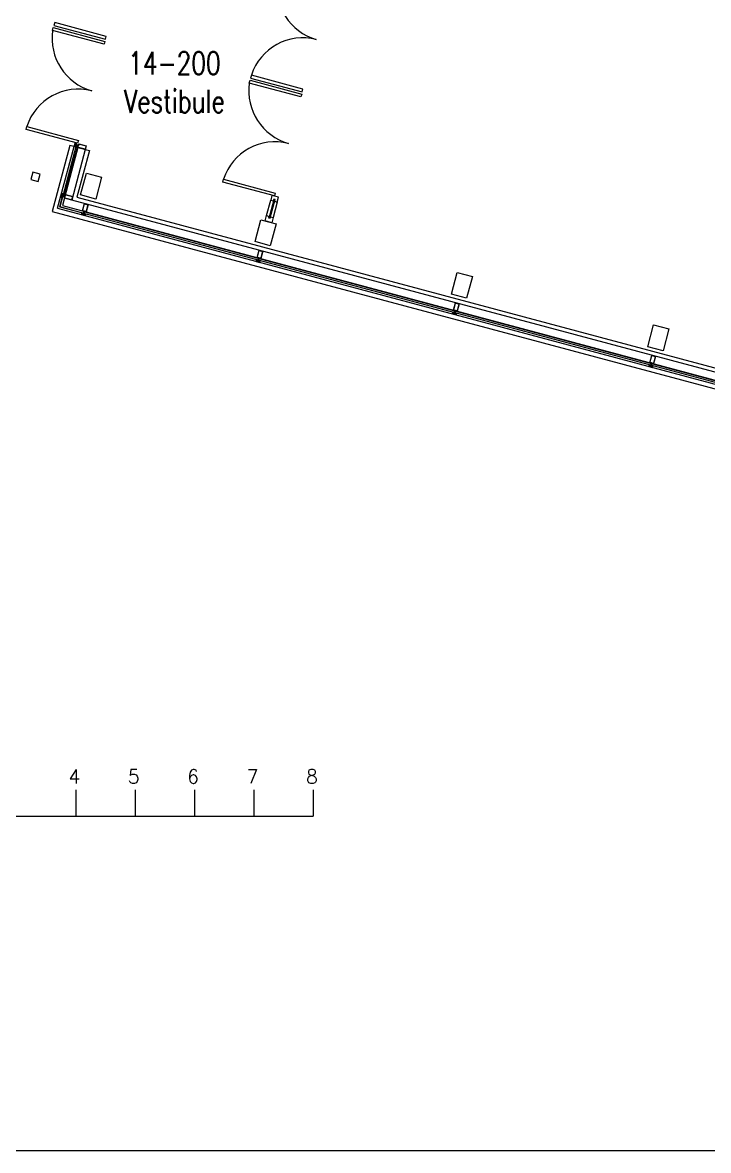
# Model space of a CAD drawing. Extents: x 11182 to 734459, y -1391328 to 152085.
# Drawn here: x 326492 to 338044, y -1391328 to -1372320 of the extents above; entities that cross this region are included whole.
import ezdxf
from ezdxf.enums import TextEntityAlignment as Align

# ---------------------------------------------------------------- set-up
doc = ezdxf.new("R2010")
doc.units = 0
doc.header["$LTSCALE"] = 500
doc.header["$MEASUREMENT"] = 0
doc.layers.get('0').update_dxf_attribs({"linetype": 'CONTINUOUS'})
doc.layers.add('0_Defpoints', color=106, linetype='CONTINUOUS', plot=False)
for name, color, linetype in [('0_room_data', 7, 'CONTINUOUS'), ('0_text', 7, 'CONTINUOUS'), ('1_Wall_Exist', 251, 'CONTINUOUS'), ('3_Text', 7, 'CONTINUOUS')]:
    doc.layers.add(name, color=color, linetype=linetype)
doc.styles.add('1_200', font='simplex.shx', dxfattribs={"width": 0.75, "height": 460})
doc.styles.get("Standard").update_dxf_attribs({"font": 'ROMANS', "height": 200})

# ---------------------------------------------------------------- blocks, each defined once
blk = doc.blocks.new('room_data')
at = {"layer": '3_Text', "style": '1_200', "width": 0.75}
for tag, p in [('ROOMNUM', (0, 0)), ('ROOMUSE', (0, -575))]:
    blk.add_attdef(tag, text='', height=345, dxfattribs=at).set_placement(p, align=Align.MIDDLE_CENTER)

msp = doc.modelspace()

# ---------------------------------------------------------------- linework, layer by layer
for p, q in [((327388, -1385251), (327388, -1385696)), ((328388, -1385251), (328388, -1385696)), ((329388, -1385251), (329388, -1385696)), ((330388, -1385251), (330388, -1385696)), ((331388, -1385251), (331388, -1385696)), ((323388, -1385696), (331388, -1385696))]:
    msp.add_line(p, q)
at = {"layer": '0_Defpoints'}
msp.add_lwpolyline([(391388, -1271696), (313980, -1271696), (313980, -1391328), (391388, -1391328)], close=True, dxfattribs=at)
at = {"layer": '1_Wall_Exist'}
for p, q in [((327033, -1372320), (327020, -1372368)), ((327020, -1372368), (327889, -1372601)), ((327902, -1372552), (327033, -1372320)), ((326997, -1372452), (327010, -1372404)), ((327867, -1372685), (326997, -1372452)), ((327010, -1372404), (327880, -1372637)), ((327889, -1372601), (327902, -1372552)), ((327880, -1372637), (327867, -1372685)), ((330310, -1373339), (330323, -1373291)), ((330323, -1373291), (331193, -1373524)), ((330346, -1373207), (330333, -1373255)), ((330333, -1373255), (331202, -1373488)), ((331215, -1373440), (330346, -1373207)), ((331180, -1373572), (330310, -1373339)), ((331193, -1373524), (331180, -1373572)), ((331202, -1373488), (331215, -1373440)), ((326550, -1374121), (326563, -1374073)), ((326563, -1374073), (327433, -1374306)), ((327420, -1374354), (326550, -1374121)), ((327288, -1374389), (326990, -1375502)), ((327082, -1375449), (327361, -1374409)), ((327397, -1374394), (327169, -1375247)), ((327194, -1375254), (327422, -1374400)), ((327550, -1374459), (327288, -1374389)), ((327425, -1374424), (327319, -1374822)), ((327548, -1374459), (327320, -1375312)), ((327433, -1374306), (327420, -1374354)), ((327425, -1374426), (327618, -1374478)), ((327548, -1374459), (327618, -1374478)), ((327618, -1374478), (327408, -1375261)), ((327618, -1374478), (327408, -1375261)), ((326667, -1374841), (326634, -1374964)), ((326789, -1374874), (326667, -1374841)), ((327319, -1374822), (327163, -1375403)), ((326634, -1374964), (326756, -1374996)), ((326756, -1374996), (326789, -1374874)), ((327470, -1375225), (327568, -1374858)), ((327568, -1374858), (327824, -1374927)), ((327824, -1374927), (327726, -1375294)), ((329864, -1375009), (329876, -1374960)), ((330733, -1375241), (329864, -1375009)), ((329876, -1374960), (330746, -1375193)), ((327726, -1375294), (327470, -1375225)), ((330693, -1375235), (330671, -1375314)), ((330803, -1375264), (330693, -1375235)), ((330746, -1375193), (330733, -1375241)), ((327118, -1375427), (327159, -1375276)), ((327161, -1375280), (327122, -1375426)), ((327122, -1375426), (327484, -1375523)), ((327159, -1375276), (327164, -1375254)), ((327168, -1375255), (327161, -1375280)), ((327163, -1375403), (347010, -1380716)), ((327164, -1375254), (327168, -1375255)), ((346918, -1380559), (327320, -1375312)), ((327408, -1375261), (346869, -1380471)), ((330602, -1375574), (330671, -1375314)), ((330644, -1375614), (330727, -1375304)), ((330739, -1375308), (330656, -1375617)), ((330671, -1375314), (330716, -1375326)), ((330782, -1375344), (330712, -1375604)), ((330721, -1375301), (330716, -1375326)), ((330724, -1375299), (330721, -1375301)), ((330744, -1375304), (330724, -1375299)), ((330727, -1375304), (330739, -1375308)), ((330737, -1375332), (330745, -1375308)), ((330737, -1375332), (330782, -1375344)), ((330745, -1375308), (330744, -1375304)), ((330782, -1375344), (330803, -1375264)), ((326990, -1375502), (347110, -1380889)), ((327082, -1375449), (347055, -1380797)), ((327486, -1375526), (327118, -1375427)), ((327484, -1375523), (327508, -1375529)), ((327507, -1375532), (327486, -1375526)), ((327508, -1375529), (327507, -1375532)), ((327517, -1375533), (346639, -1380652)), ((327520, -1375536), (327528, -1375538)), ((346645, -1380628), (327523, -1375509)), ((330578, -1375663), (330602, -1375574)), ((330602, -1375574), (330647, -1375586)), ((330639, -1375611), (330647, -1375586)), ((330640, -1375614), (330639, -1375611)), ((330659, -1375619), (330640, -1375614)), ((330656, -1375617), (330644, -1375614)), ((330662, -1375617), (330659, -1375619)), ((330667, -1375592), (330662, -1375617)), ((330667, -1375592), (330712, -1375604)), ((330712, -1375604), (330688, -1375693)), ((330407, -1376011), (330505, -1375644)), ((330505, -1375644), (330761, -1375713)), ((330688, -1375693), (330578, -1375663)), ((330761, -1375713), (330663, -1376080)), ((330663, -1376080), (330407, -1376011)), ((330460, -1376323), (330467, -1376325)), ((333715, -1376897), (333813, -1376530)), ((333813, -1376530), (334069, -1376599)), ((334069, -1376599), (333971, -1376966)), ((333971, -1376966), (333715, -1376897)), ((333768, -1377208), (333775, -1377210)), ((337023, -1377783), (337121, -1377416)), ((337121, -1377416), (337377, -1377484)), ((337377, -1377484), (337279, -1377851)), ((337279, -1377851), (337023, -1377783)), ((337076, -1378094), (337083, -1378096))]:
    msp.add_line(p, q, dxfattribs=at)
at = {"layer": '1_Wall_Exist', "elevation": 0}
for points in [[(327400, -1374354, 0.36397), (327400, -1374354), (327400, -1374353), (327377, -1374347), (327361, -1374409), (327384, -1374415), (327384, -1374415, 0.36397), (327384, -1374414), (327382, -1374413), (327379, -1374411), (327363, -1374407), (327379, -1374350), (327394, -1374354, 1.25595), (327397, -1374354)], [(327435, -1374387), (327394, -1374376), (327393, -1374380), (327397, -1374381, -0.414214), (327398, -1374382), (327396, -1374388, -0.414214), (327395, -1374389), (327391, -1374388), (327390, -1374392), (327431, -1374403)], [(327397, -1374389), (327398, -1374390), (327399, -1374389), (327399, -1374389), (327399, -1374390), (327399, -1374390), (327400, -1374389), (327400, -1374389), (327401, -1374390), (327401, -1374390), (327402, -1374390), (327402, -1374390), (327402, -1374391), (327402, -1374391), (327403, -1374390), (327403, -1374390), (327404, -1374391), (327404, -1374391), (327405, -1374390), (327405, -1374391), (327405, -1374392), (327406, -1374392), (327406, -1374391), (327407, -1374391), (327407, -1374392), (327407, -1374392), (327408, -1374391), (327408, -1374391), (327408, -1374392), (327409, -1374392), (327409, -1374392), (327410, -1374392), (327410, -1374393), (327410, -1374393), (327411, -1374392), (327411, -1374392), (327411, -1374393), (327412, -1374393), (327412, -1374393), (327413, -1374393), (327413, -1374393, 0.627131), (327414, -1374386), (327413, -1374387), (327413, -1374387), (327413, -1374386), (327413, -1374386), (327412, -1374386), (327412, -1374386), (327411, -1374385), (327411, -1374385), (327410, -1374386), (327410, -1374386), (327410, -1374385), (327410, -1374385), (327409, -1374385), (327409, -1374385), (327408, -1374384), (327408, -1374384), (327407, -1374385), (327407, -1374385), (327407, -1374384), (327406, -1374384), (327406, -1374385), (327405, -1374385), (327405, -1374384), (327405, -1374384), (327404, -1374384), (327404, -1374384), (327404, -1374383), (327403, -1374383), (327403, -1374384), (327402, -1374384), (327402, -1374383), (327402, -1374383), (327401, -1374383), (327401, -1374383), (327401, -1374382), (327400, -1374382), (327400, -1374383), (327399, -1374383), (327399, -1374382)], [(327435, -1374387), (327440, -1374370, -0.414214), (327441, -1374369), (327441, -1374369), (327441, -1374370), (327444, -1374371, 0.414214), (327446, -1374369), (327446, -1374369, 0.414214), (327445, -1374367), (327442, -1374366), (327442, -1374367), (327441, -1374366, -0.414214), (327441, -1374366), (327441, -1374364), (327565, -1374397), (327548, -1374459), (327425, -1374426)], [(327425, -1374424), (327426, -1374424), (327426, -1374424), (327426, -1374425), (327429, -1374425, 0.414214), (327431, -1374424), (327431, -1374424, 0.414214), (327430, -1374422), (327427, -1374421), (327427, -1374421), (327427, -1374421, -0.414214), (327426, -1374420), (327431, -1374403)]]:
    msp.add_lwpolyline(points, format="xyb", dxfattribs=at)
for points in [[(327391, -1374358, 0.104064), (327391, -1374358), (327386, -1374358, -0.541623), (327385, -1374357), (327385, -1374356, -0.297334), (327386, -1374355), (327394, -1374354, 1), (327397, -1374354), (327400, -1374354), (327402, -1374356), (327402, -1374356), (327400, -1374356), (327385, -1374412), (327387, -1374413), (327387, -1374414), (327384, -1374414), (327382, -1374413, 1), (327379, -1374411), (327372, -1374406, -0.297334), (327372, -1374405), (327372, -1374404, -0.541623), (327374, -1374403), (327378, -1374406, 0.104064), (327378, -1374406), (327382, -1374407, 0.414214), (327383, -1374407), (327389, -1374384), (327390, -1374383), (327389, -1374383), (327395, -1374360, 0.414214), (327395, -1374359)], [(327420, -1374388, -0.414214), (327421, -1374387), (327433, -1374390, -0.414214), (327434, -1374391), (327432, -1374399, -0.414214), (327431, -1374399), (327419, -1374396, -0.414214), (327418, -1374395)], [(327448, -1374372), (327449, -1374370), (327561, -1374399), (327546, -1374455), (327434, -1374425), (327435, -1374423, 0.414214), (327433, -1374419), (327430, -1374418), (327442, -1374373), (327445, -1374374, 0.414214)]]:
    msp.add_lwpolyline(points, format="xyb", close=True, dxfattribs=at)
msp.add_lwpolyline([(327396, -1374393), (327400, -1374378)], dxfattribs=at)
at = {"layer": '1_Wall_Exist'}
for points in [[(327171, -1375207, 0.36397), (327172, -1375207), (327172, -1375207), (327149, -1375200), (327132, -1375262), (327156, -1375268), (327156, -1375268, 0.36397), (327155, -1375267), (327153, -1375266), (327150, -1375265), (327135, -1375260), (327150, -1375203), (327166, -1375207, 1.25595), (327169, -1375207), (327172, -1375207)], [(327172, -1375207), (327174, -1375209), (327173, -1375210), (327171, -1375209), (327156, -1375266), (327158, -1375266), (327158, -1375267), (327156, -1375267), (327153, -1375266, 1), (327150, -1375265), (327144, -1375259, -0.297334), (327144, -1375258), (327144, -1375257, -0.541623), (327146, -1375257), (327149, -1375259, 0.104064), (327150, -1375260), (327153, -1375261, 0.414214), (327154, -1375260), (327161, -1375237), (327161, -1375237), (327161, -1375236), (327167, -1375213, 0.414214), (327166, -1375212), (327163, -1375211), (327162, -1375211), (327158, -1375211, -0.541623), (327157, -1375210), (327157, -1375209, -0.297334), (327158, -1375208), (327166, -1375207, 1), (327169, -1375207)], [(327206, -1375240), (327166, -1375230), (327165, -1375233), (327169, -1375235, -0.414214), (327170, -1375235), (327168, -1375242, -0.414214), (327167, -1375242), (327163, -1375241), (327162, -1375245), (327202, -1375256)], [(327169, -1375243), (327169, -1375243), (327170, -1375242), (327170, -1375242), (327171, -1375243), (327171, -1375243), (327172, -1375242), (327172, -1375243), (327172, -1375243), (327173, -1375244), (327173, -1375243), (327173, -1375243), (327174, -1375244), (327174, -1375244), (327175, -1375243), (327175, -1375243), (327175, -1375244), (327176, -1375244), (327176, -1375244), (327177, -1375244), (327177, -1375245), (327177, -1375245), (327178, -1375244), (327178, -1375244), (327178, -1375245), (327179, -1375245), (327179, -1375245), (327180, -1375245), (327180, -1375246), (327180, -1375246), (327181, -1375245), (327181, -1375245), (327181, -1375246), (327182, -1375246), (327182, -1375245), (327183, -1375245), (327183, -1375246), (327183, -1375246), (327184, -1375246), (327184, -1375246), (327184, -1375246, 0.627131), (327186, -1375239), (327185, -1375240), (327185, -1375240), (327185, -1375239), (327184, -1375239), (327184, -1375239), (327183, -1375239), (327183, -1375238), (327183, -1375238), (327182, -1375239), (327182, -1375239), (327181, -1375238), (327181, -1375238), (327180, -1375239), (327180, -1375239), (327180, -1375238), (327180, -1375238), (327179, -1375238), (327179, -1375238), (327178, -1375237), (327178, -1375237), (327177, -1375238), (327177, -1375238), (327177, -1375237), (327176, -1375237), (327176, -1375237), (327176, -1375237), (327175, -1375236), (327175, -1375236), (327174, -1375237), (327174, -1375237), (327174, -1375236), (327173, -1375236), (327173, -1375237), (327172, -1375237), (327172, -1375236), (327172, -1375235), (327171, -1375236), (327171, -1375236), (327171, -1375235)], [(327206, -1375240), (327211, -1375223, -0.414214), (327212, -1375222), (327213, -1375222), (327212, -1375223), (327215, -1375224, 0.414214), (327217, -1375223), (327218, -1375222, 0.414214), (327216, -1375220), (327213, -1375219), (327213, -1375220), (327213, -1375220, -0.414214), (327212, -1375219), (327213, -1375217), (327336, -1375250), (327320, -1375312), (327196, -1375279), (327197, -1375278), (327197, -1375277), (327198, -1375277), (327198, -1375278), (327201, -1375279, 0.414214), (327203, -1375278), (327203, -1375277, 0.414214), (327202, -1375275), (327199, -1375274), (327199, -1375275), (327198, -1375275, -0.414214), (327198, -1375274), (327202, -1375256)], [(327526, -1375500), (327508, -1375495, -0.414214), (327507, -1375494), (327507, -1375494), (327508, -1375494), (327509, -1375491, 0.414214), (327508, -1375489), (327507, -1375489, 0.414214), (327505, -1375490), (327504, -1375493), (327505, -1375493), (327505, -1375493, -0.414214), (327504, -1375494), (327502, -1375494), (327535, -1375370), (327597, -1375386), (327564, -1375510), (327563, -1375510), (327562, -1375509), (327562, -1375508), (327563, -1375508), (327564, -1375505, 0.414214), (327563, -1375503), (327562, -1375503, 0.414214), (327560, -1375504), (327559, -1375507), (327560, -1375508), (327560, -1375508, -0.414214), (327559, -1375509), (327541, -1375504)], [(327526, -1375500), (327515, -1375540), (327519, -1375541), (327520, -1375537, -0.414214), (327521, -1375537), (327527, -1375538, -0.414214), (327527, -1375539), (327526, -1375543), (327530, -1375544), (327541, -1375504)], [(327532, -1375539), (327528, -1375538), (327528, -1375537), (327527, -1375536), (327527, -1375536), (327528, -1375536), (327528, -1375535), (327528, -1375535), (327528, -1375534), (327529, -1375534), (327529, -1375534), (327528, -1375533), (327528, -1375533), (327529, -1375532), (327529, -1375532), (327528, -1375531), (327528, -1375531), (327529, -1375531), (327530, -1375531), (327529, -1375530), (327529, -1375530), (327530, -1375529), (327530, -1375529), (327529, -1375528), (327529, -1375528), (327530, -1375528), (327530, -1375528), (327530, -1375527), (327530, -1375527), (327531, -1375526), (327531, -1375526), (327530, -1375525), (327530, -1375525), (327531, -1375525), (327531, -1375524), (327530, -1375524), (327531, -1375523), (327532, -1375523), (327532, -1375523), (327531, -1375522), (327531, -1375522), (327531, -1375522, 0.627131), (327525, -1375521), (327525, -1375521), (327525, -1375521), (327524, -1375522), (327524, -1375522), (327525, -1375523), (327525, -1375523), (327524, -1375523), (327524, -1375524), (327524, -1375524), (327524, -1375525), (327523, -1375525), (327523, -1375525), (327524, -1375526), (327524, -1375526), (327523, -1375526), (327523, -1375527), (327523, -1375527), (327523, -1375528), (327522, -1375528), (327522, -1375528), (327523, -1375529), (327523, -1375529), (327522, -1375529), (327522, -1375530), (327523, -1375530), (327522, -1375531), (327522, -1375531), (327521, -1375531), (327522, -1375532), (327522, -1375532), (327521, -1375533), (327521, -1375533), (327522, -1375534), (327522, -1375534), (327521, -1375534), (327521, -1375534), (327521, -1375535), (327521, -1375535), (327520, -1375536), (327516, -1375535)], [(330465, -1376287), (330447, -1376282, -0.414214), (330447, -1376281), (330447, -1376281), (330448, -1376281), (330449, -1376278, 0.414214), (330447, -1376276), (330447, -1376276, 0.414214), (330445, -1376277), (330444, -1376280), (330445, -1376280), (330444, -1376280, -0.414214), (330443, -1376281), (330442, -1376281), (330475, -1376157), (330537, -1376173), (330504, -1376297), (330502, -1376297), (330502, -1376296), (330502, -1376295), (330503, -1376295), (330503, -1376292, 0.414214), (330502, -1376290), (330501, -1376290, 0.414214), (330500, -1376291), (330499, -1376294), (330499, -1376295), (330499, -1376295, -0.414214), (330498, -1376296), (330481, -1376291)], [(330432, -1376322, 0.36397), (330431, -1376321), (330431, -1376321), (330425, -1376344), (330487, -1376361), (330493, -1376338), (330493, -1376338, 0.36397), (330492, -1376338), (330491, -1376340), (330489, -1376343), (330485, -1376358), (330427, -1376343), (330432, -1376327, 1.25595), (330432, -1376324), (330432, -1376321)], [(330432, -1376321), (330434, -1376320), (330434, -1376320), (330434, -1376322), (330490, -1376337), (330491, -1376335), (330491, -1376335), (330492, -1376337), (330491, -1376340, 1), (330489, -1376343), (330484, -1376349, -0.297334), (330483, -1376350), (330482, -1376349, -0.541623), (330481, -1376348), (330484, -1376344, 0.104064), (330484, -1376344), (330485, -1376340, 0.414214), (330485, -1376339), (330462, -1376333), (330461, -1376332), (330461, -1376332), (330438, -1376326, 0.414214), (330436, -1376327), (330435, -1376331), (330435, -1376331), (330436, -1376336, -0.541623), (330435, -1376337), (330434, -1376336, -0.297334), (330433, -1376335), (330432, -1376327, 1), (330432, -1376324)], [(330465, -1376287), (330454, -1376327), (330458, -1376328), (330459, -1376324, -0.414214), (330460, -1376324), (330466, -1376325, -0.414214), (330467, -1376326), (330466, -1376330), (330470, -1376331), (330481, -1376291)], [(330471, -1376326), (330467, -1376325), (330467, -1376324), (330467, -1376323), (330467, -1376323), (330468, -1376323), (330468, -1376322), (330467, -1376322), (330467, -1376321), (330468, -1376321), (330468, -1376321), (330468, -1376320), (330468, -1376320), (330469, -1376319), (330469, -1376319), (330468, -1376318), (330468, -1376318), (330469, -1376318), (330469, -1376318), (330468, -1376317), (330469, -1376317), (330469, -1376316), (330470, -1376316), (330469, -1376315), (330469, -1376315), (330470, -1376315), (330470, -1376315), (330469, -1376314), (330469, -1376314), (330470, -1376313), (330470, -1376313), (330470, -1376312), (330470, -1376312), (330471, -1376312), (330471, -1376311), (330470, -1376311), (330470, -1376310), (330471, -1376310), (330471, -1376310), (330470, -1376309), (330471, -1376309), (330471, -1376309, 0.627131), (330464, -1376308), (330465, -1376308), (330465, -1376308), (330464, -1376309), (330464, -1376309), (330464, -1376310), (330464, -1376310), (330463, -1376310), (330463, -1376311), (330464, -1376311), (330464, -1376312), (330463, -1376312), (330463, -1376312), (330463, -1376313), (330463, -1376313), (330462, -1376313), (330462, -1376314), (330463, -1376314), (330463, -1376315), (330462, -1376315), (330462, -1376315), (330463, -1376316), (330462, -1376316), (330462, -1376316), (330461, -1376317), (330462, -1376317), (330462, -1376318), (330461, -1376318), (330461, -1376318), (330462, -1376319), (330462, -1376319), (330461, -1376320), (330461, -1376320), (330461, -1376320), (330461, -1376321), (330460, -1376321), (330460, -1376321), (330461, -1376322), (330461, -1376322), (330460, -1376323), (330456, -1376322)], [(333773, -1377172), (333756, -1377168, -0.414214), (333755, -1377167), (333755, -1377166), (333756, -1377166), (333757, -1377163, 0.414214), (333755, -1377161), (333755, -1377161, 0.414214), (333753, -1377162), (333752, -1377165), (333753, -1377165), (333752, -1377166, -0.414214), (333751, -1377167), (333750, -1377166), (333783, -1377042), (333845, -1377059), (333812, -1377183), (333810, -1377182), (333810, -1377181), (333810, -1377181), (333811, -1377181), (333811, -1377178, 0.414214), (333810, -1377176), (333810, -1377176, 0.414214), (333808, -1377177), (333807, -1377180), (333807, -1377180), (333807, -1377181, -0.414214), (333806, -1377181), (333789, -1377176)], [(333740, -1377208, 0.36397), (333740, -1377207), (333739, -1377207), (333733, -1377230), (333795, -1377246), (333801, -1377223), (333801, -1377223, 0.36397), (333800, -1377224), (333799, -1377226), (333797, -1377228), (333793, -1377244), (333735, -1377229), (333740, -1377213, 1.25595), (333740, -1377210), (333740, -1377207)], [(333740, -1377207), (333742, -1377205), (333742, -1377205), (333742, -1377207), (333798, -1377223), (333799, -1377221), (333799, -1377221), (333800, -1377223), (333799, -1377226, 1), (333797, -1377228), (333792, -1377235, -0.297334), (333791, -1377235), (333790, -1377235, -0.541623), (333789, -1377233), (333792, -1377230, 0.104064), (333792, -1377229), (333793, -1377226, 0.414214), (333793, -1377224), (333770, -1377218), (333769, -1377218), (333769, -1377218), (333746, -1377212, 0.414214), (333745, -1377213), (333744, -1377216), (333743, -1377217), (333744, -1377221, -0.541623), (333743, -1377222), (333742, -1377222, -0.297334), (333741, -1377221), (333740, -1377213, 1), (333740, -1377210)], [(333773, -1377172), (333762, -1377213), (333766, -1377214), (333767, -1377210, -0.414214), (333768, -1377209), (333774, -1377211, -0.414214), (333775, -1377212), (333774, -1377216)], [(333779, -1377211), (333775, -1377210), (333775, -1377209), (333775, -1377209), (333775, -1377208), (333776, -1377208), (333776, -1377208), (333775, -1377207), (333775, -1377207), (333776, -1377207), (333776, -1377206), (333776, -1377206), (333776, -1377205), (333777, -1377205), (333777, -1377205), (333776, -1377204), (333776, -1377204), (333777, -1377204), (333777, -1377203), (333776, -1377203), (333777, -1377202), (333777, -1377202), (333778, -1377202), (333777, -1377201), (333777, -1377201), (333778, -1377200), (333778, -1377200), (333777, -1377199), (333777, -1377199), (333778, -1377199), (333778, -1377199), (333778, -1377198), (333778, -1377198), (333779, -1377197), (333779, -1377197), (333778, -1377196), (333778, -1377196), (333779, -1377196), (333779, -1377195), (333779, -1377195), (333779, -1377194), (333779, -1377194, 0.627131), (333772, -1377193), (333773, -1377194), (333773, -1377194), (333772, -1377194), (333772, -1377195), (333772, -1377195), (333772, -1377196), (333771, -1377196), (333771, -1377196), (333772, -1377197), (333772, -1377197), (333771, -1377197), (333771, -1377198), (333771, -1377198), (333771, -1377199), (333770, -1377199), (333770, -1377199), (333771, -1377200), (333771, -1377200), (333770, -1377200), (333770, -1377201), (333771, -1377201), (333771, -1377202), (333770, -1377202), (333769, -1377202), (333770, -1377203), (333770, -1377203), (333769, -1377204), (333769, -1377204), (333770, -1377205), (333770, -1377205), (333769, -1377205), (333769, -1377205), (333769, -1377206), (333769, -1377206), (333768, -1377207), (333768, -1377207), (333769, -1377208), (333769, -1377208), (333768, -1377208), (333764, -1377207)], [(337081, -1378058), (337064, -1378053, -0.414214), (337063, -1378052), (337063, -1378052), (337064, -1378052), (337065, -1378049, 0.414214), (337063, -1378047), (337063, -1378047, 0.414214), (337061, -1378048), (337060, -1378051), (337061, -1378051), (337060, -1378052, -0.414214), (337059, -1378052), (337058, -1378052), (337091, -1377928), (337153, -1377945), (337120, -1378068), (337118, -1378068), (337118, -1378067), (337118, -1378066), (337119, -1378067), (337119, -1378064, 0.414214), (337118, -1378062), (337118, -1378061, 0.414214), (337116, -1378063), (337115, -1378066), (337115, -1378066), (337115, -1378066, -0.414214), (337114, -1378067), (337097, -1378062)], [(337087, -1378097), (337083, -1378096), (337084, -1378095), (337083, -1378094), (337083, -1378094), (337084, -1378094), (337084, -1378093), (337083, -1378093), (337083, -1378092), (337084, -1378092), (337084, -1378092), (337084, -1378091), (337084, -1378091), (337085, -1378091), (337085, -1378090), (337084, -1378090), (337084, -1378089), (337085, -1378089), (337085, -1378089), (337084, -1378088), (337085, -1378088), (337085, -1378088), (337086, -1378087), (337085, -1378087), (337085, -1378086), (337086, -1378086), (337086, -1378086), (337085, -1378085), (337085, -1378085), (337086, -1378084), (337086, -1378084), (337086, -1378084), (337086, -1378083), (337087, -1378083), (337087, -1378083), (337086, -1378082), (337086, -1378082), (337087, -1378081), (337087, -1378081), (337087, -1378080), (337087, -1378080), (337087, -1378080, 0.627131), (337080, -1378079), (337081, -1378079), (337081, -1378080), (337080, -1378080), (337080, -1378080), (337080, -1378081), (337080, -1378081), (337079, -1378081), (337079, -1378082), (337080, -1378082), (337080, -1378083), (337079, -1378083), (337079, -1378083), (337079, -1378084), (337079, -1378084), (337078, -1378085), (337078, -1378085), (337079, -1378086), (337079, -1378086), (337078, -1378086), (337078, -1378086), (337079, -1378087), (337079, -1378087), (337078, -1378088), (337078, -1378088), (337078, -1378089), (337078, -1378089), (337077, -1378089), (337077, -1378089), (337078, -1378090), (337078, -1378090), (337077, -1378091), (337077, -1378091), (337077, -1378092), (337077, -1378092), (337076, -1378092), (337076, -1378093), (337077, -1378093), (337077, -1378094), (337076, -1378094), (337072, -1378093)], [(337074, -1378100), (337075, -1378095, -0.414214), (337076, -1378095), (337082, -1378097, -0.414214), (337083, -1378098), (337082, -1378102)]]:
    msp.add_lwpolyline(points, format="xyb", dxfattribs=at)
for points in [[(327168, -1375247), (327172, -1375231)], [(333778, -1377217), (333789, -1377176)], [(337081, -1378058), (337070, -1378099)], [(337086, -1378103), (337097, -1378062)]]:
    msp.add_lwpolyline(points, dxfattribs=at)
for points in [[(327220, -1375225), (327221, -1375223), (327332, -1375253), (327318, -1375308), (327206, -1375278), (327207, -1375276, 0.414214), (327204, -1375272), (327201, -1375271), (327213, -1375227), (327216, -1375227, 0.414214)], [(327192, -1375241, -0.414214), (327193, -1375240), (327205, -1375243, -0.414214), (327205, -1375244), (327203, -1375252, -0.414214), (327202, -1375253), (327191, -1375249, -0.414214), (327190, -1375248)], [(327510, -1375486), (327508, -1375486), (327538, -1375374), (327593, -1375389), (327563, -1375500), (327561, -1375500, 0.414214), (327557, -1375502), (327557, -1375505), (327512, -1375493), (327513, -1375490, 0.414214)], [(327551, -1375553, 1.25595), (327550, -1375556), (327546, -1375571), (327488, -1375556), (327492, -1375540, 1.25595), (327492, -1375537), (327492, -1375535, 0.36397), (327492, -1375534), (327492, -1375534), (327485, -1375557), (327547, -1375574), (327553, -1375551), (327553, -1375551, 0.36397), (327552, -1375551)], [(327496, -1375544, 0.104064), (327496, -1375544), (327497, -1375549, -0.541623), (327495, -1375550), (327494, -1375549, -0.297334), (327493, -1375548), (327492, -1375540, 1), (327492, -1375537), (327493, -1375534), (327494, -1375533), (327495, -1375533), (327494, -1375535), (327551, -1375550), (327551, -1375548), (327552, -1375548), (327552, -1375550), (327551, -1375553, 1), (327550, -1375556), (327545, -1375562, -0.297334), (327544, -1375563), (327542, -1375562, -0.541623), (327542, -1375561), (327545, -1375557, 0.104064), (327545, -1375557), (327546, -1375553, 0.414214), (327545, -1375552), (327522, -1375546), (327522, -1375545), (327521, -1375545), (327498, -1375539, 0.414214), (327497, -1375540)], [(327526, -1375514, -0.414214), (327525, -1375513), (327528, -1375502, -0.414214), (327530, -1375501), (327537, -1375503, -0.414214), (327538, -1375504), (327535, -1375516, -0.414214), (327533, -1375516)], [(330450, -1376273), (330447, -1376272), (330477, -1376161), (330533, -1376176), (330503, -1376287), (330500, -1376287, 0.414214), (330497, -1376289), (330496, -1376292), (330451, -1376280), (330452, -1376277, 0.414214)], [(330466, -1376301, -0.414214), (330465, -1376300), (330468, -1376289, -0.414214), (330469, -1376288), (330477, -1376290, -0.414214), (330477, -1376291), (330474, -1376303, -0.414214), (330473, -1376303)], [(333758, -1377159), (333755, -1377158), (333785, -1377046), (333841, -1377061), (333811, -1377173), (333808, -1377172, 0.414214), (333805, -1377174), (333804, -1377177), (333759, -1377165), (333760, -1377162, 0.414214)], [(333774, -1377187, -0.414214), (333773, -1377186), (333776, -1377174, -0.414214), (333777, -1377173), (333785, -1377175, -0.414214), (333785, -1377177), (333782, -1377188, -0.414214), (333781, -1377189)], [(337066, -1378044), (337063, -1378044), (337093, -1377932), (337149, -1377947), (337119, -1378059), (337117, -1378058, 0.414214), (337113, -1378060), (337112, -1378063), (337067, -1378051), (337068, -1378048, 0.414214)], [(337082, -1378073, -0.414214), (337081, -1378071), (337084, -1378060, -0.414214), (337085, -1378059), (337093, -1378061, -0.414214), (337093, -1378062), (337090, -1378074, -0.414214), (337089, -1378075)], [(337107, -1378111, 1.25595), (337105, -1378114), (337101, -1378130), (337043, -1378114), (337048, -1378099, 1.25595), (337048, -1378095), (337048, -1378093, 0.36397), (337048, -1378092), (337047, -1378092), (337041, -1378116), (337103, -1378132), (337109, -1378109), (337109, -1378109, 0.36397), (337108, -1378109)], [(337052, -1378102, 0.104064), (337052, -1378102), (337052, -1378107, -0.541623), (337051, -1378108), (337050, -1378107, -0.297334), (337049, -1378107), (337048, -1378099, 1), (337048, -1378095), (337048, -1378093), (337050, -1378091), (337050, -1378091), (337050, -1378093), (337106, -1378108), (337107, -1378106), (337108, -1378106), (337108, -1378109), (337107, -1378111, 1), (337105, -1378114), (337100, -1378120, -0.297334), (337099, -1378121), (337098, -1378120, -0.541623), (337097, -1378119), (337100, -1378115, 0.104064), (337100, -1378115), (337101, -1378111, 0.414214), (337101, -1378110), (337078, -1378104), (337077, -1378103), (337077, -1378104), (337054, -1378097, 0.414214), (337053, -1378098)]]:
    msp.add_lwpolyline(points, format="xyb", close=True, dxfattribs=at)
for centre, radius, start, end in [((331693, -1371717), 922, 171.8571, 254.025), ((327910, -1372583), 922, 171.8571, 254.025), ((331215, -1373489), 913, 75.7758, 162.0128), ((327432, -1374355), 913, 75.7758, 162.0128), ((331224, -1373470), 922, 171.8571, 254.025), ((330745, -1375242), 913, 75.7758, 162.0128)]:
    msp.add_arc(centre, radius, start, end, dxfattribs=at)

# ---------------------------------------------------------------- block references
at = {"layer": '0_room_data', "xscale": 1.116374401083203, "yscale": 1.116374401083203, "zscale": 1.116374401083203}
msp.add_blockref('room_data', (329050, -1373004), dxfattribs=at).add_auto_attribs({'ROOMNUM': '14-200', 'ROOMUSE': 'Vestibule'})

# ---------------------------------------------------------------- texts
at = {"layer": '0_text'}
for s, p in [('4', (327365, -1385026)), ('5', (328365, -1385026)), ('6', (329365, -1385026)), ('7', (330365, -1385026)), ('8', (331365, -1385026))]:
    msp.add_text(s, height=231, rotation=0, dxfattribs=at).set_placement(p, align=Align.MIDDLE_CENTER)

doc.saveas('drawing.dxf')
